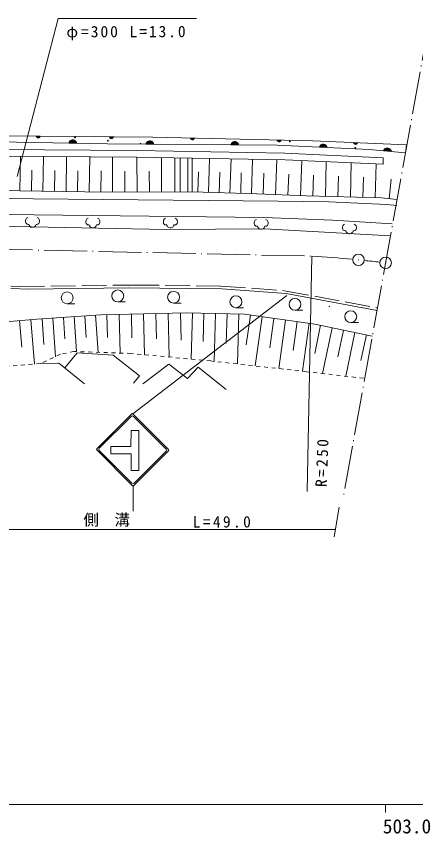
# Model space of a CAD drawing. Units: millimetres, scale not verified. Extents: x 40000 to 680000, y 20000 to 380000.
# Drawn here: x 520446 to 571862, y 201265 to 306496 of the extents above; entities that cross this region are included whole.
import ezdxf
from ezdxf.enums import TextEntityAlignment as Align

# ---------------------------------------------------------------- set-up
doc = ezdxf.new("R2010")
doc.units = ezdxf.units.MM
doc.header["$LTSCALE"] = 1000
for name, pattern in [('USER2', [7.000001, 5.508197, -0.688525, 0.114754, -0.688525]), ('USER3', [4, 3.2, -0.8]), ('USER4', [1, 0.5, -0.5])]:
    doc.linetypes.add(name, pattern=pattern)
doc.layers.add('S-SUV', color=7, linetype='Continuous', lineweight=13)
doc.styles.add('ＭＳ ゴシック', font='')
doc.styles.get('ＭＳ ゴシック').set_extended_font_data('MS Gothic')

msp = doc.modelspace()

# ---------------------------------------------------------------- linework, layer by layer
at = {"layer": 'S-SUV', "linetype": 'USER2'}
for p, q in [((574919, 313133), (562480, 244234)), ((489048, 277163), (558513, 275622))]:
    msp.add_line(p, q, dxfattribs=at)
at = {"layer": 'S-SUV'}
for p, q in [((525850, 306207), (520531, 285868)), ((525850, 306207), (543631, 306207)), ((532168, 290088), (505423, 290555)), ((507435, 291209), (538041, 290928)), ((523029, 291008), (523011, 291066)), ((523011, 291066), (523511, 291061)), ((523498, 291030), (523023, 291035)), ((523058, 290959), (523029, 291008)), ((523035, 291003), (523485, 290999)), ((523466, 290968), (523055, 290972)), ((523107, 290904), (523058, 290959)), ((523077, 290940), (523441, 290937)), ((523161, 290873), (523107, 290904)), ((523410, 290906), (523108, 290909)), ((523220, 290854), (523161, 290873)), ((523166, 290877), (523353, 290875)), ((523297, 290853), (523220, 290854)), ((523356, 290872), (523297, 290853)), ((523412, 290901), (523356, 290872)), ((523461, 290956), (523412, 290901)), ((523490, 291004), (523461, 290956)), ((523511, 291061), (523490, 291004)), ((527312, 290385), (527411, 290493)), ((527411, 290493), (527522, 290551)), ((527414, 290483), (528019, 290473)), ((527522, 290551), (527641, 290587)), ((527902, 290537), (527530, 290544)), ((527641, 290587), (527796, 290584)), ((527796, 290584), (527912, 290544)), ((527912, 290544), (528021, 290483)), ((528021, 290483), (528117, 290371)), ((532449, 290922), (532431, 290980)), ((532431, 290980), (532931, 290975)), ((532918, 290944), (532443, 290948)), ((532479, 290873), (532449, 290922)), ((532456, 290917), (532906, 290913)), ((532886, 290882), (532475, 290886)), ((532527, 290818), (532479, 290873)), ((532497, 290854), (532861, 290851)), ((532582, 290787), (532527, 290818)), ((532831, 290820), (532528, 290823)), ((532640, 290768), (532582, 290787)), ((532587, 290791), (532773, 290789)), ((532718, 290767), (532640, 290768)), ((532777, 290785), (532718, 290767)), ((532832, 290815), (532777, 290785)), ((532881, 290869), (532832, 290815)), ((532911, 290918), (532881, 290869)), ((532931, 290975), (532911, 290918)), ((537444, 290425), (537562, 290461)), ((537562, 290461), (537717, 290460)), ((537717, 290460), (537834, 290422)), ((538041, 290928), (558641, 290461)), ((542889, 290761), (542871, 290819)), ((542871, 290819), (543371, 290808)), ((543358, 290777), (542883, 290787)), ((542918, 290712), (542889, 290761)), ((542895, 290756), (543345, 290746)), ((543325, 290715), (542914, 290724)), ((542965, 290655), (542918, 290712)), ((542936, 290692), (543300, 290684)), ((543019, 290624), (542965, 290655)), ((543269, 290654), (542966, 290660)), ((543078, 290604), (543019, 290624)), ((543024, 290628), (543211, 290624)), ((543155, 290602), (543078, 290604)), ((543214, 290620), (543155, 290602)), ((543270, 290649), (543214, 290620)), ((543320, 290702), (543270, 290649)), ((543350, 290750), (543320, 290702)), ((543371, 290808), (543350, 290750)), ((554049, 290508), (554032, 290566)), ((554032, 290566), (554532, 290554)), ((554519, 290523), (554044, 290534)), ((554078, 290458), (554049, 290508)), ((554056, 290503), (554505, 290493)), ((554486, 290462), (554075, 290471)), ((554126, 290402), (554078, 290458)), ((554097, 290439), (554460, 290431)), ((554481, 290449), (554431, 290395)), ((554511, 290497), (554481, 290449)), ((554532, 290554), (554511, 290497)), ((558641, 290461), (570693, 289947)), ((527211, 290174), (527253, 290288)), ((528211, 290157), (527211, 290174)), ((527237, 290236), (528187, 290220)), ((527253, 290288), (527312, 290385)), ((528163, 290283), (527263, 290298)), ((527302, 290360), (528124, 290346)), ((528080, 290409), (527353, 290422)), ((528117, 290371), (528175, 290272)), ((528175, 290272), (528211, 290157)), ((554037, 289901), (532168, 290088)), ((537135, 290045), (537176, 290160)), ((538135, 290037), (537135, 290045)), ((537161, 290107), (538111, 290099)), ((537176, 290160), (537235, 290257)), ((538087, 290162), (537187, 290170)), ((537225, 290232), (538047, 290225)), ((537235, 290257), (537333, 290366)), ((538003, 290288), (537275, 290294)), ((537333, 290366), (537444, 290425)), ((537336, 290356), (537941, 290351)), ((537824, 290414), (537451, 290417)), ((537834, 290422), (537943, 290361)), ((537943, 290361), (538040, 290250)), ((538040, 290250), (538099, 290152)), ((538099, 290152), (538135, 290037)), ((548070, 289952), (548111, 290066)), ((549070, 289943), (548070, 289952)), ((548095, 290014), (549045, 290006)), ((548111, 290066), (548169, 290163)), ((549021, 290069), (548121, 290076)), ((548159, 290138), (548981, 290131)), ((548169, 290163), (548267, 290273)), ((548937, 290194), (548209, 290201)), ((548267, 290273), (548378, 290332)), ((548270, 290262), (548875, 290257)), ((548378, 290332), (548496, 290368)), ((548758, 290321), (548385, 290324)), ((548496, 290368), (548651, 290367)), ((548651, 290367), (548768, 290328)), ((548768, 290328), (548877, 290267)), ((548877, 290267), (548974, 290156)), ((548974, 290156), (549033, 290058)), ((549033, 290058), (549070, 289943)), ((565881, 289340), (554037, 289901)), ((554180, 290371), (554126, 290402)), ((554430, 290400), (554127, 290407)), ((554238, 290351), (554180, 290371)), ((554185, 290375), (554371, 290371)), ((554316, 290349), (554238, 290351)), ((554375, 290367), (554316, 290349)), ((554431, 290395), (554375, 290367)), ((559460, 289644), (559505, 289757)), ((560458, 289597), (559460, 289644)), ((559488, 289705), (560436, 289660)), ((559505, 289757), (559567, 289852)), ((560414, 289724), (559515, 289767)), ((559556, 289827), (560377, 289788)), ((559567, 289852), (559670, 289957)), ((560335, 289853), (559609, 289887)), ((559670, 289957), (559782, 290012)), ((559672, 289947), (560276, 289918)), ((559782, 290012), (559901, 290044)), ((560162, 289986), (559789, 290004)), ((559901, 290044), (560056, 290036)), ((560056, 290036), (560172, 289993)), ((560172, 289993), (560279, 289928)), ((560279, 289928), (560371, 289814)), ((560371, 289814), (560426, 289713)), ((560426, 289713), (560458, 289597)), ((563891, 290180), (563875, 290238)), ((563875, 290238), (564374, 290217)), ((564360, 290186), (563886, 290206)), ((563919, 290130), (563891, 290180)), ((563897, 290175), (564346, 290155)), ((564326, 290125), (563915, 290143)), ((563965, 290073), (563919, 290130)), ((563937, 290110), (564300, 290095)), ((564019, 290041), (563965, 290073)), ((564269, 290065), (563967, 290078)), ((564077, 290019), (564019, 290041)), ((564024, 290044), (564210, 290036)), ((564154, 290016), (564077, 290019)), ((564214, 290032), (564154, 290016)), ((564270, 290060), (564214, 290032)), ((564321, 290113), (564270, 290060)), ((564352, 290160), (564321, 290113)), ((564374, 290217), (564352, 290160)), ((567835, 289378), (567942, 289478)), ((568603, 289346), (567878, 289411)), ((567942, 289478), (568057, 289528)), ((567944, 289468), (568546, 289414)), ((568057, 289528), (568177, 289555)), ((568435, 289487), (568064, 289520)), ((568177, 289555), (568332, 289541)), ((568332, 289541), (568445, 289493)), ((568445, 289493), (568550, 289424)), ((568550, 289424), (568637, 289306)), ((570693, 289947), (570552, 288920)), ((513133, 289382), (535942, 289226)), ((535976, 288385), (513156, 288541)), ((520899, 284030), (520973, 288487)), ((523872, 283981), (523946, 288467)), ((526845, 283932), (526920, 288447)), ((529818, 283883), (529893, 288426)), ((532838, 283849), (532816, 288406)), ((535942, 289226), (555036, 288860)), ((535998, 283864), (535976, 288385)), ((555058, 288019), (535976, 288385)), ((555036, 288860), (567668, 288286)), ((570552, 288920), (565881, 289340)), ((567719, 289175), (567769, 289286)), ((568715, 289085), (567719, 289175)), ((567749, 289235), (568696, 289150)), ((567769, 289286), (567835, 289378)), ((568676, 289214), (567780, 289295)), ((567823, 289354), (568642, 289280)), ((568637, 289306), (568688, 289203)), ((568688, 289203), (568715, 289085)), ((539157, 283879), (539136, 288325)), ((540859, 288291), (540859, 283887)), ((541537, 288278), (541537, 283890)), ((542528, 288259), (542528, 283895)), ((543102, 288248), (543102, 283898)), ((545182, 283833), (545319, 288206)), ((547948, 283746), (548087, 288153)), ((550714, 283659), (550854, 288100)), ((553812, 283539), (553995, 288039)), ((567682, 287445), (555058, 288019)), ((557020, 283409), (557204, 287921)), ((560235, 283311), (560356, 287778)), ((563452, 283224), (563571, 287632)), ((566669, 283137), (566786, 287486)), ((567668, 288286), (567682, 287445)), ((522386, 284005), (522430, 286688)), ((525359, 283956), (525403, 286657)), ((528332, 283907), (528377, 286625)), ((531305, 283858), (531350, 286593)), ((534418, 283857), (534405, 286580)), ((537578, 283872), (537565, 286562)), ((543799, 283876), (543881, 286490)), ((546565, 283789), (546648, 286424)), ((549331, 283702), (549415, 286357)), ((552208, 283604), (552317, 286284)), ((555416, 283474), (555527, 286186)), ((558627, 283355), (558700, 286053)), ((561844, 283268), (561916, 285930)), ((565060, 283181), (565131, 285808)), ((568464, 283011), (568728, 285519)), ((532048, 283846), (506777, 284263)), ((543107, 283898), (532048, 283846)), ((551406, 283637), (543107, 283898)), ((557822, 283376), (551406, 283637)), ((567473, 283115), (557822, 283376)), ((569455, 282907), (567473, 283115)), ((514046, 283063), (554161, 282698)), ((554161, 282698), (560682, 282594)), ((560682, 282594), (568142, 282281)), ((568142, 282281), (569446, 282124)), ((519045, 280971), (552329, 280595)), ((521661, 280345), (521629, 280205)), ((521629, 280205), (521629, 280066)), ((521629, 280066), (521661, 279922)), ((521769, 280507), (521661, 280345)), ((521661, 279922), (521733, 279818)), ((521908, 280579), (521769, 280507)), ((523285, 280507), (523146, 280579)), ((523393, 280345), (523285, 280507)), ((523321, 279818), (523393, 279922)), ((523429, 280205), (523393, 280345)), ((523393, 279922), (523429, 280066)), ((523429, 280066), (523429, 280205)), ((529432, 280261), (529400, 280122)), ((529400, 280122), (529400, 279982)), ((529400, 279982), (529432, 279838)), ((529540, 280423), (529432, 280261)), ((529679, 280495), (529540, 280423)), ((531056, 280423), (530917, 280495)), ((531164, 280261), (531056, 280423)), ((531200, 280122), (531164, 280261)), ((531164, 279838), (531200, 279982)), ((531200, 279982), (531200, 280122)), ((539408, 280261), (539376, 280122)), ((539376, 280122), (539376, 279982)), ((539376, 279982), (539408, 279838)), ((539516, 280423), (539408, 280261)), ((539655, 280495), (539516, 280423)), ((541032, 280423), (540893, 280495)), ((541140, 280261), (541032, 280423)), ((541176, 280122), (541140, 280261)), ((541140, 279838), (541176, 279982)), ((541176, 279982), (541176, 280122)), ((551106, 280094), (551074, 279954)), ((551074, 279954), (551074, 279815)), ((551214, 280256), (551106, 280094)), ((551353, 280328), (551214, 280256)), ((552329, 280595), (561153, 280253)), ((552730, 280256), (552591, 280328)), ((552838, 280094), (552730, 280256)), ((552874, 279954), (552838, 280094)), ((552874, 279815), (552874, 279954)), ((561153, 280253), (568848, 279774)), ((531000, 279227), (512156, 279603)), ((521733, 279818), (521836, 279746)), ((521836, 279746), (521980, 279715)), ((521980, 279715), (522048, 279715)), ((522048, 279715), (522106, 279607)), ((522106, 279607), (522178, 279481)), ((522178, 279481), (522318, 279373)), ((522318, 279373), (522457, 279341)), ((522457, 279341), (522592, 279341)), ((522592, 279341), (522705, 279373)), ((522705, 279373), (522844, 279445)), ((522844, 279445), (522912, 279517)), ((522912, 279517), (522948, 279607)), ((522948, 279607), (523006, 279715)), ((523006, 279715), (523078, 279715)), ((523078, 279715), (523218, 279746)), ((523218, 279746), (523321, 279818)), ((529432, 279838), (529504, 279735)), ((529504, 279735), (529607, 279663)), ((529607, 279663), (529751, 279631)), ((529751, 279631), (529819, 279631)), ((529819, 279631), (529877, 279523)), ((529877, 279523), (529949, 279397)), ((529949, 279397), (530089, 279289)), ((530089, 279289), (530228, 279258)), ((530228, 279258), (530363, 279258)), ((530363, 279258), (530476, 279289)), ((530476, 279289), (530615, 279361)), ((530615, 279361), (530683, 279433)), ((530683, 279433), (530719, 279523)), ((530719, 279523), (530777, 279631)), ((530777, 279631), (530849, 279631)), ((530849, 279631), (530989, 279663)), ((530989, 279663), (531092, 279735)), ((539778, 279056), (531000, 279227)), ((531092, 279735), (531164, 279838)), ((539408, 279838), (539480, 279735)), ((539480, 279735), (539583, 279663)), ((539583, 279663), (539727, 279631)), ((539727, 279631), (539795, 279631)), ((552398, 279125), (539778, 279056)), ((539795, 279631), (539853, 279523)), ((539853, 279523), (539925, 279397)), ((539925, 279397), (540065, 279289)), ((540065, 279289), (540204, 279258)), ((540204, 279258), (540339, 279258)), ((540339, 279258), (540452, 279289)), ((540452, 279289), (540591, 279361)), ((540591, 279361), (540659, 279433)), ((540659, 279433), (540695, 279523)), ((540695, 279523), (540753, 279631)), ((540753, 279631), (540825, 279631)), ((540825, 279631), (540965, 279663)), ((540965, 279663), (541068, 279735)), ((541068, 279735), (541140, 279838)), ((551074, 279815), (551106, 279671)), ((551106, 279671), (551178, 279567)), ((551178, 279567), (551281, 279495)), ((551281, 279495), (551425, 279464)), ((551425, 279464), (551493, 279464)), ((551493, 279464), (551551, 279356)), ((551551, 279356), (551623, 279230)), ((551623, 279230), (551763, 279122)), ((551763, 279122), (551902, 279090)), ((551902, 279090), (552037, 279090)), ((552037, 279090), (552150, 279122)), ((552150, 279122), (552289, 279194)), ((552289, 279194), (552357, 279266)), ((552357, 279266), (552393, 279356)), ((552393, 279356), (552451, 279464)), ((568574, 278235), (552398, 279125)), ((552451, 279464), (552523, 279464)), ((552523, 279464), (552663, 279495)), ((552663, 279495), (552766, 279567)), ((552766, 279567), (552838, 279671)), ((552838, 279671), (552874, 279815)), ((562469, 279509), (562438, 279370)), ((562438, 279370), (562438, 279230)), ((562438, 279230), (562469, 279086)), ((562577, 279671), (562469, 279509)), ((562469, 279086), (562541, 278983)), ((562541, 278983), (562645, 278911)), ((562717, 279743), (562577, 279671)), ((562645, 278911), (562789, 278879)), ((562789, 278879), (562856, 278879)), ((562856, 278879), (562915, 278771)), ((563756, 278771), (563815, 278879)), ((563815, 278879), (563887, 278879)), ((563887, 278879), (564026, 278911)), ((564094, 279671), (563954, 279743)), ((564026, 278911), (564130, 278983)), ((564202, 279509), (564094, 279671)), ((564130, 278983), (564202, 279086)), ((564238, 279370), (564202, 279509)), ((564202, 279086), (564238, 279230)), ((564238, 279230), (564238, 279370)), ((562915, 278771), (562987, 278645)), ((562987, 278645), (563126, 278537)), ((563126, 278537), (563266, 278506)), ((563266, 278506), (563401, 278506)), ((563401, 278506), (563513, 278537)), ((563513, 278537), (563653, 278609)), ((563653, 278609), (563720, 278681)), ((563720, 278681), (563756, 278771)), ((558513, 275622), (557909, 245336)), ((522010, 271369), (534924, 271538)), ((534924, 271538), (546916, 271403)), ((519717, 271445), (522010, 271369)), ((555288, 270553), (535448, 255314)), ((546916, 271403), (555198, 270795)), ((555198, 270795), (566919, 268631)), ((526991, 269488), (527986, 269488)), ((533508, 269739), (534503, 269739)), ((540694, 269572), (541689, 269572)), ((548715, 268987), (549710, 268987)), ((556319, 268653), (557314, 268653)), ((502435, 265813), (523068, 267501)), ((520857, 267320), (521137, 263896)), ((522331, 267441), (522799, 261723)), ((523068, 267501), (531316, 268073)), ((523755, 267549), (523983, 264255)), ((525130, 267644), (525474, 262677)), ((526505, 267740), (526696, 264974)), ((527879, 267835), (528191, 263340)), ((529254, 267930), (529447, 265147)), ((530629, 268026), (530961, 263243)), ((531316, 268073), (542362, 268331)), ((532105, 268092), (532174, 265156)), ((533683, 268129), (533800, 263143)), ((535261, 268165), (535332, 265112)), ((536839, 268202), (536962, 262927)), ((538417, 268239), (538494, 264962)), ((539995, 268276), (540127, 262627)), ((541573, 268313), (541655, 264812)), ((542362, 268331), (549822, 268131)), ((543108, 268311), (542949, 262360)), ((544600, 268271), (544503, 264640)), ((546092, 268231), (545927, 262070)), ((547584, 268191), (547483, 264419)), ((549076, 268151), (548904, 261739)), ((549822, 268131), (558893, 266871)), ((550578, 268026), (550047, 264201)), ((552090, 267816), (551210, 261482)), ((553602, 267606), (553077, 263830)), ((555114, 267396), (554246, 261144)), ((556625, 267186), (556108, 263459)), ((558137, 266976), (557281, 260806)), ((559629, 266717), (558868, 263096)), ((558893, 266871), (566248, 265326)), ((561100, 266408), (559860, 260507)), ((563505, 267065), (564500, 267065)), ((562571, 266099), (561844, 262638)), ((564042, 265790), (562858, 260155)), ((565513, 265481), (564819, 262180)), ((526710, 261231), (528257, 263158)), ((528257, 263158), (532898, 262859)), ((532898, 262859), (536317, 260199)), ((523526, 261778), (525923, 261855)), ((525923, 261855), (529207, 259195)), ((536752, 259168), (540090, 261719)), ((540090, 261719), (542505, 259847)), ((542505, 259847), (543862, 261312)), ((543862, 261312), (547445, 258462)), ((536317, 260199), (535530, 259249)), ((535306, 255314), (530804, 250812)), ((535235, 254989), (531129, 250883)), ((540049, 250712), (535448, 255314)), ((539724, 250783), (535518, 254989)), ((535196, 251120), (535218, 253185)), ((535218, 253185), (536217, 253185)), ((536217, 248033), (536217, 253185)), ((530804, 250671), (535406, 246069)), ((531129, 250600), (535335, 246394)), ((532608, 251120), (535196, 251120)), ((532608, 250166), (532608, 251120)), ((535547, 246069), (540049, 250571)), ((539724, 250500), (535618, 246394)), ((532608, 250166), (535241, 250166)), ((535218, 250166), (535218, 248033)), ((535218, 248033), (536217, 248033)), ((535477, 246040), (535477, 242765)), ((562005, 243316), (561355, 239472)), ((518892, 240433), (561517, 240433)), ((40000, 205000), (579000, 205000)), ((568000, 205000), (568000, 204000))]:
    msp.add_line(p, q, dxfattribs=at)
at = {"layer": 'S-SUV', "linetype": 'USER3'}
for p, q in [((519723, 271745), (520875, 271707)), ((520875, 271707), (535618, 271900)), ((535618, 271900), (546751, 271775)), ((546751, 271775), (554929, 271174)), ((554929, 271174), (566874, 268969))]:
    msp.add_line(p, q, dxfattribs=at)
at = {"layer": 'S-SUV', "linetype": 'USER4'}
for p, q in [((527847, 263352), (526130, 262980)), ((535202, 263094), (527847, 263352)), ((545472, 262121), (535202, 263094)), ((526130, 262980), (523526, 261778)), ((557806, 260747), (545472, 262121)), ((523526, 261778), (508943, 260690)), ((565132, 259889), (557806, 260747))]:
    msp.add_line(p, q, dxfattribs=at)
at = {"layer": 'S-SUV'}
for centre, radius in [((528000, 290887), 49.8), ((532224, 290484), 49.8), ((555654, 290375), 49.8), ((559878, 289971), 49.8), ((564101, 289568), 49.8), ((564506, 275142), 746), ((564506, 275142), 22.5), ((567991, 274759), 746), ((567991, 274759), 22.5), ((526991, 270253), 765), ((533508, 270504), 765), ((540694, 270337), 765), ((548715, 269752), 765), ((556319, 269418), 765), ((560736, 269154), 31.2), ((560736, 269154), 25), ((560736, 269154), 18.8), ((560736, 269154), 12.5), ((560736, 269154), 6.2), ((563505, 267830), 765)]:
    msp.add_circle(centre, radius, dxfattribs=at)
for centre, radius, start, end in [((536447, 290080), 49.8, 323.74408, 215.27692), ((568324, 289164), 49.8, 293.84326, 235.87128), ((547963, 107187), 168765, 84.62909, 86.41589), ((547963, 107187), 168765, 83.43878, 84.11987), ((535377, 254847), 200, 45, 135), ((535377, 255243), 100, 45, 135), ((530875, 250741), 100, 135, 225), ((531271, 250741), 200, 135, 225), ((539583, 250642), 200, 315, 45), ((539979, 250642), 100, 315, 45), ((535476, 246535), 200, 225, 315), ((535476, 246140), 100, 225, 315)]:
    msp.add_arc(centre, radius, start, end, dxfattribs=at)

# ---------------------------------------------------------------- texts
at = {"layer": 'S-SUV', "style": 'ＭＳ ゴシック'}
msp.add_text('側\u3000溝', height=1466, rotation=0.1, dxfattribs=at).set_placement((529081, 240496), align=Align.BOTTOM_LEFT)
msp.add_text('503.0', height=1833, dxfattribs=at).set_placement((567632, 200745), align=Align.BOTTOM_LEFT)
at = {"layer": 'S-SUV', "char_height": 1466, "attachment_point": 7, "style": 'ＭＳ ゴシック'}
for s, insert, rotation in [('\\T1.25;φ=300\\~L=13.0', (526890, 303390), 0.1), ('\\T1.3;R=250', (560429, 245863), 87.8), ('\\T1.3;L=49.0', (543161, 240653), 0.1)]:
    msp.add_mtext(s, dxfattribs=dict(at, insert=insert, rotation=rotation))

doc.saveas('drawing.dxf')
